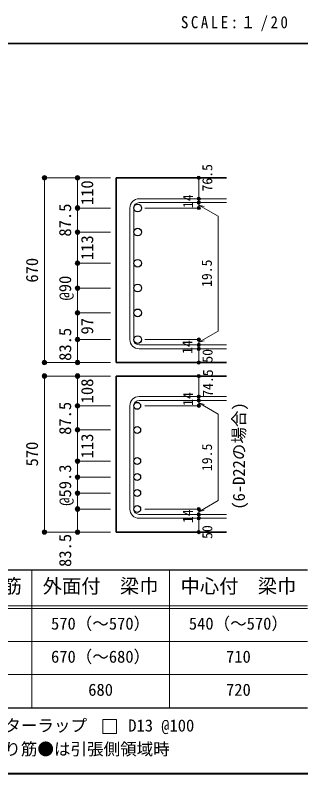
# Model space of a CAD drawing. Units: millimetres at full size, sheet at 1:20; some dimension numbers follow another scale. Extents: x -3982 to 3969, y -2797 to 2801.
# Drawn here: x 1347 to 2383, y -2797 to -45 of the extents above; entities that cross this region are included whole.
import ezdxf
from ezdxf.enums import TextEntityAlignment as Align

# ---------------------------------------------------------------- set-up
doc = ezdxf.new("R2010")
doc.units = ezdxf.units.MM
doc.header["$LTSCALE"] = 20
doc.header["$PDMODE"] = 32
doc.header["$PDSIZE"] = 12
for name, color, linetype, lineweight in [('6-1_躯体線', 2, 'Continuous', 35), ('6-5_梁主筋', 7, 'Continuous', 18), ('6-6_S.T.P.', 7, 'Continuous', 18), ('6-7_文字', 7, 'Continuous', 18), ('6-D_寸法', 4, 'Continuous', 9), ('6-E_枠', 7, 'Continuous', 18), ('F-0_枠', 6, 'Continuous', 40)]:
    doc.layers.add(name, color=color, linetype=linetype, lineweight=lineweight)
doc.styles.add('ＭＳ ゴシック', font='')
doc.styles.get('ＭＳ ゴシック').set_extended_font_data('MS Gothic')

msp = doc.modelspace()

# ---------------------------------------------------------------- linework, layer by layer
at = {"layer": '6-1_躯体線'}
for p, q in [((1712.96, -634.67), (2112.96, -634.67)), ((1712.96, -634.67), (1712.96, -1305.17)), ((1712.96, -1305.17), (2112.96, -1305.17)), ((1712.96, -1353.78), (2112.96, -1353.78)), ((1712.96, -1353.78), (1712.96, -1919.78)), ((1712.96, -1919.78), (2112.96, -1919.78))]:
    msp.add_line(p, q, dxfattribs=at)
at = {"layer": '6-5_梁主筋', "color": 3, "lineweight": 25}
for centre, radius in [((1790.96, -744.31), 14), ((1790.96, -831.67), 14), ((1790.96, -944.67), 14), ((1790.96, -1034.67), 14), ((1790.96, -1124.67), 14), ((1790.96, -1221.67), 14), ((1789.46, -1461.9), 12.5), ((1789.46, -1549.28), 12.5), ((1789.46, -1662.28), 12.5), ((1789.46, -1720.28), 12.5), ((1789.46, -1778.28), 12.5), ((1789.46, -1836.28), 12.5)]:
    msp.add_circle(centre, radius, dxfattribs=at)
at = {"layer": '6-6_S.T.P.'}
for p, q in [((1796.46, -710.81), (2112.96, -710.81)), ((1796.46, -724.81), (2112.96, -724.81)), ((1762.96, -744.31), (1762.96, -1221.67)), ((1776.96, -744.31), (1776.96, -1221.67)), ((1796.46, -1241.17), (2112.96, -1241.17)), ((1796.46, -1255.17), (2112.96, -1255.17)), ((1796.46, -1428.4), (2112.96, -1428.4)), ((1796.46, -1442.4), (2112.96, -1442.4)), ((1762.96, -1461.9), (1762.96, -1836.28)), ((1776.96, -1461.9), (1776.96, -1836.28)), ((1796.46, -1855.78), (2112.96, -1855.78)), ((1796.46, -1869.78), (2112.96, -1869.78))]:
    msp.add_line(p, q, dxfattribs=at)
for centre, radius, start, end in [((1796.46, -744.31), 33.5, 90, 180), ((1796.46, -744.31), 19.5, 90, 180), ((1796.46, -1221.67), 33.5, 180, 270), ((1796.46, -1221.67), 19.5, 180, 270), ((1796.46, -1461.9), 33.5, 90, 180), ((1796.46, -1461.9), 19.5, 90, 180), ((1796.46, -1836.28), 33.5, 180, 270), ((1796.46, -1836.28), 19.5, 180, 270)]:
    msp.add_arc(centre, radius, start, end, dxfattribs=at)
at = {"layer": '6-7_文字'}
msp.add_lwpolyline([(1664.79, -2650.34), (1714.79, -2650.34), (1714.79, -2600.34), (1664.79, -2600.34)], close=True, dxfattribs=at)
at = {"layer": '6-D_寸法'}
for p, q in [((1452.96, -634.67), (1452.96, -1305.17)), ((1572.96, -634.67), (1572.96, -744.31)), ((2012.96, -710.23), (2012.96, -634.67)), ((2012.96, -724.81), (2012.96, -710.81)), ((2012.96, -733.98), (2083.02, -774.43)), ((2012.96, -733.98), (2032.28, -739.16)), ((1572.96, -744.28), (1572.96, -831.67)), ((1572.96, -744.31), (1692.96, -744.31)), ((1572.96, -744.31), (1572.96, -831.67)), ((2012.96, -744.31), (1816.87, -744.31)), ((2083.02, -774.43), (2083.02, -1190.97)), ((1572.96, -831.67), (1692.96, -831.67)), ((1572.96, -831.67), (1572.96, -944.67)), ((1572.96, -944.67), (1692.96, -944.67)), ((1572.96, -944.67), (1572.96, -1034.67)), ((1572.96, -1034.67), (1692.96, -1034.67)), ((1572.96, -1034.67), (1572.96, -1124.67)), ((1572.96, -1124.67), (1692.96, -1124.67)), ((1572.96, -1124.67), (1572.96, -1221.67)), ((2012.96, -1231.42), (2083.02, -1190.97)), ((1572.96, -1221.67), (1692.96, -1221.67)), ((1572.96, -1305.17), (1572.96, -1221.67)), ((2012.96, -1221.67), (1816.87, -1221.67)), ((2012.96, -1241.17), (2012.96, -1221.67)), ((2012.96, -1231.42), (2032.28, -1226.25)), ((2012.96, -1255.17), (2012.96, -1241.17)), ((2012.96, -1305.17), (2012.96, -1255.17)), ((1452.96, -1305.17), (1562.82, -1305.17)), ((1452.96, -1305.17), (1572.96, -1305.17)), ((1572.96, -1305.17), (1692.96, -1305.17)), ((1452.96, -1353.78), (1572.96, -1353.78)), ((1452.96, -1353.78), (1452.96, -1919.78)), ((1572.96, -1353.78), (1572.96, -1461.9)), ((1572.96, -1353.78), (1692.96, -1353.78)), ((2012.96, -1427.82), (2012.96, -1353.78)), ((2012.96, -1442.4), (2012.96, -1428.4)), ((2012.96, -1451.57), (2083.02, -1492.02)), ((2012.96, -1451.57), (2032.28, -1456.75)), ((1572.96, -1461.87), (1572.96, -1549.28)), ((1572.96, -1461.9), (1692.96, -1461.9)), ((1572.96, -1461.9), (1572.96, -1549.28)), ((2012.96, -1461.9), (1816.87, -1461.9)), ((2083.02, -1492.02), (2083.02, -1805.59)), ((1572.96, -1549.28), (1692.96, -1549.28)), ((1572.96, -1549.28), (1572.96, -1662.28)), ((1572.96, -1662.28), (1692.96, -1662.28)), ((1572.96, -1662.28), (1572.96, -1720.28)), ((1572.96, -1720.28), (1692.96, -1720.28)), ((1572.96, -1778.28), (1692.96, -1778.28)), ((2012.96, -1846.03), (2083.02, -1805.59)), ((1572.96, -1836.28), (1692.96, -1836.28)), ((1572.96, -1919.78), (1572.96, -1836.28)), ((2012.96, -1836.28), (1816.87, -1836.28)), ((2012.96, -1855.78), (2012.96, -1836.28)), ((2012.96, -1846.03), (2032.28, -1840.86)), ((2012.96, -1869.78), (2012.96, -1855.78)), ((2012.96, -1919.78), (2012.96, -1869.78)), ((1452.96, -1919.78), (1562.82, -1919.78)), ((1452.96, -1919.78), (1572.96, -1919.78)), ((1572.96, -1919.78), (1692.96, -1919.78))]:
    msp.add_line(p, q, dxfattribs=at)
for points in [[(1452.96, -634.67), (1572.96, -634.67), (1692.96, -634.67)], [(2012.96, -724.23), (2012.96, -744.31), (2012.96, -724.23)], [(2012.96, -1441.82), (2012.96, -1461.9), (2012.96, -1441.82)], [(1572.96, -1720.28), (1572.96, -1778.28), (1572.96, -1836.28)]]:
    msp.add_lwpolyline(points, dxfattribs=at)
for centre, radius in [((1452.96, -634.67), 8), ((1452.96, -634.67), 7.2), ((1452.96, -634.67), 6.4), ((1452.96, -634.67), 5.6), ((1452.96, -634.67), 4.8), ((1452.96, -634.67), 4), ((1452.96, -634.67), 3.2), ((1452.96, -634.67), 2.4), ((1572.96, -634.67), 8), ((1572.96, -634.67), 7.2), ((1572.96, -634.67), 6.4), ((1572.96, -634.67), 5.6), ((1572.96, -634.67), 4.8), ((1572.96, -634.67), 4), ((1572.96, -634.67), 3.2), ((1572.96, -634.67), 2.4), ((2012.96, -634.67), 4), ((2012.96, -634.67), 3.6), ((2012.96, -634.67), 3.2), ((2012.96, -634.67), 2.8), ((2012.96, -634.67), 2.4), ((2012.96, -634.67), 2), ((1452.96, -634.67), 1.6), ((1452.96, -634.67), 0.8), ((1572.96, -634.67), 1.6), ((1572.96, -634.67), 0.8), ((2012.96, -634.67), 1.6), ((2012.96, -634.67), 1.2), ((2012.96, -634.67), 0.8), ((2012.96, -634.67), 0.4), ((2012.96, -710.81), 4), ((2012.96, -710.81), 3.6), ((2012.96, -710.81), 3.2), ((2012.96, -710.81), 2.8), ((2012.96, -710.81), 2.4), ((2012.96, -710.81), 2), ((2012.96, -710.81), 1.6), ((2012.96, -710.81), 1.2), ((2012.96, -710.81), 0.8), ((2012.96, -710.81), 0.4), ((1572.96, -744.31), 8), ((1572.96, -744.31), 7.2), ((1572.96, -744.31), 6.4), ((1572.96, -744.31), 5.6), ((1572.96, -744.31), 4.8), ((1572.96, -744.31), 4), ((1572.96, -744.31), 3.2), ((1572.96, -744.31), 2.4), ((1572.96, -744.31), 1.6), ((2012.96, -724.81), 4), ((2012.96, -744.31), 4), ((2012.96, -724.81), 3.6), ((2012.96, -744.31), 3.6), ((2012.96, -724.81), 3.2), ((2012.96, -744.31), 3.2), ((2012.96, -724.81), 2.8), ((2012.96, -744.31), 2.8), ((2012.96, -724.81), 2.4), ((2012.96, -744.31), 2.4), ((2012.96, -724.81), 2), ((2012.96, -744.31), 2), ((2012.96, -724.81), 1.6), ((2012.96, -744.31), 1.6), ((2012.96, -724.81), 1.2), ((2012.96, -724.81), 0.8), ((2012.96, -724.81), 0.4), ((1572.96, -744.31), 0.8), ((2012.96, -744.31), 1.2), ((2012.96, -744.31), 0.8), ((2012.96, -744.31), 0.4), ((1572.96, -831.67), 8), ((1572.96, -831.67), 7.2), ((1572.96, -831.67), 6.4), ((1572.96, -831.67), 5.6), ((1572.96, -831.67), 4.8), ((1572.96, -831.67), 4), ((1572.96, -831.67), 3.2), ((1572.96, -831.67), 2.4), ((1572.96, -831.67), 1.6), ((1572.96, -831.67), 0.8), ((1572.96, -944.67), 8), ((1572.96, -944.67), 7.2), ((1572.96, -944.67), 6.4), ((1572.96, -944.67), 5.6), ((1572.96, -944.67), 4.8), ((1572.96, -944.67), 4), ((1572.96, -944.67), 3.2), ((1572.96, -944.67), 2.4), ((1572.96, -944.67), 1.6), ((1572.96, -944.67), 0.8), ((1572.96, -1034.67), 8), ((1572.96, -1034.67), 7.2), ((1572.96, -1034.67), 6.4), ((1572.96, -1034.67), 5.6), ((1572.96, -1034.67), 4.8), ((1572.96, -1034.67), 4), ((1572.96, -1034.67), 3.2), ((1572.96, -1034.67), 2.4), ((1572.96, -1034.67), 1.6), ((1572.96, -1034.67), 0.8), ((1572.96, -1124.67), 8), ((1572.96, -1124.67), 7.2), ((1572.96, -1124.67), 6.4), ((1572.96, -1124.67), 5.6), ((1572.96, -1124.67), 4.8), ((1572.96, -1124.67), 4), ((1572.96, -1124.67), 3.2), ((1572.96, -1124.67), 2.4), ((1572.96, -1124.67), 1.6), ((1572.96, -1124.67), 0.8), ((1572.96, -1221.67), 8), ((1572.96, -1221.67), 7.2), ((1572.96, -1221.67), 6.4), ((1572.96, -1221.67), 5.6), ((1572.96, -1221.67), 4.8), ((1572.96, -1221.67), 4), ((1572.96, -1221.67), 3.2), ((1572.96, -1221.67), 2.4), ((1572.96, -1221.67), 1.6), ((1572.96, -1221.67), 0.8), ((2012.96, -1221.67), 4), ((2012.96, -1241.17), 4), ((2012.96, -1221.67), 3.6), ((2012.96, -1241.17), 3.6), ((2012.96, -1221.67), 3.2), ((2012.96, -1241.17), 3.2), ((2012.96, -1221.67), 2.8), ((2012.96, -1241.17), 2.8), ((2012.96, -1221.67), 2.4), ((2012.96, -1221.67), 2), ((2012.96, -1221.67), 1.6), ((2012.96, -1221.67), 1.2), ((2012.96, -1221.67), 0.8), ((2012.96, -1221.67), 0.4), ((2012.96, -1255.17), 4), ((2012.96, -1255.17), 3.6), ((2012.96, -1255.17), 3.2), ((2012.96, -1255.17), 2.8), ((2012.96, -1241.17), 2.4), ((2012.96, -1255.17), 2.4), ((2012.96, -1241.17), 2), ((2012.96, -1255.17), 2), ((2012.96, -1241.17), 1.6), ((2012.96, -1255.17), 1.6), ((2012.96, -1241.17), 1.2), ((2012.96, -1255.17), 1.2), ((2012.96, -1241.17), 0.8), ((2012.96, -1255.17), 0.8), ((2012.96, -1241.17), 0.4), ((2012.96, -1255.17), 0.4), ((1452.96, -1305.17), 8), ((1452.96, -1305.17), 7.2), ((1452.96, -1305.17), 6.4), ((1452.96, -1305.17), 5.6), ((1452.96, -1305.17), 4.8), ((1452.96, -1305.17), 4), ((1452.96, -1305.17), 3.2), ((1452.96, -1305.17), 2.4), ((1452.96, -1305.17), 1.6), ((1452.96, -1305.17), 0.8), ((1572.96, -1305.17), 8), ((1572.96, -1305.17), 7.2), ((1572.96, -1305.17), 6.4), ((1572.96, -1305.17), 5.6), ((1572.96, -1305.17), 4.8), ((1572.96, -1305.17), 4), ((1572.96, -1305.17), 3.2), ((1572.96, -1305.17), 2.4), ((1572.96, -1305.17), 1.6), ((1572.96, -1305.17), 0.8), ((2012.96, -1305.17), 4), ((2012.96, -1305.17), 3.6), ((2012.96, -1305.17), 3.2), ((2012.96, -1305.17), 2.8), ((2012.96, -1305.17), 2.4), ((2012.96, -1305.17), 2), ((2012.96, -1305.17), 1.6), ((2012.96, -1305.17), 1.2), ((2012.96, -1305.17), 0.8), ((2012.96, -1305.17), 0.4), ((1452.96, -1353.78), 8), ((1452.96, -1353.78), 7.2), ((1452.96, -1353.78), 6.4), ((1452.96, -1353.78), 5.6), ((1572.96, -1353.78), 8), ((1572.96, -1353.78), 7.2), ((1572.96, -1353.78), 6.4), ((1572.96, -1353.78), 5.6), ((1452.96, -1353.78), 4.8), ((1452.96, -1353.78), 4), ((1452.96, -1353.78), 3.2), ((1452.96, -1353.78), 2.4), ((1452.96, -1353.78), 1.6), ((1452.96, -1353.78), 0.8), ((1572.96, -1353.78), 4.8), ((1572.96, -1353.78), 4), ((1572.96, -1353.78), 3.2), ((1572.96, -1353.78), 2.4), ((1572.96, -1353.78), 1.6), ((1572.96, -1353.78), 0.8), ((2012.96, -1353.78), 4), ((2012.96, -1353.78), 3.6), ((2012.96, -1353.78), 3.2), ((2012.96, -1353.78), 2.8), ((2012.96, -1353.78), 2.4), ((2012.96, -1353.78), 2), ((2012.96, -1353.78), 1.6), ((2012.96, -1353.78), 1.2), ((2012.96, -1353.78), 0.8), ((2012.96, -1353.78), 0.4), ((2012.96, -1428.4), 4), ((2012.96, -1428.4), 3.6), ((2012.96, -1428.4), 3.2), ((2012.96, -1428.4), 2.8), ((2012.96, -1428.4), 2.4), ((2012.96, -1428.4), 2), ((2012.96, -1428.4), 1.6), ((2012.96, -1428.4), 1.2), ((2012.96, -1428.4), 0.8), ((2012.96, -1428.4), 0.4), ((1572.96, -1461.9), 8), ((1572.96, -1461.9), 7.2), ((1572.96, -1461.9), 6.4), ((1572.96, -1461.9), 5.6), ((1572.96, -1461.9), 4.8), ((1572.96, -1461.9), 4), ((2012.96, -1442.4), 4), ((2012.96, -1461.9), 4), ((2012.96, -1442.4), 3.6), ((2012.96, -1461.9), 3.6), ((2012.96, -1442.4), 3.2), ((2012.96, -1442.4), 2.8), ((2012.96, -1442.4), 2.4), ((2012.96, -1442.4), 2), ((2012.96, -1442.4), 1.6), ((2012.96, -1442.4), 1.2), ((2012.96, -1442.4), 0.8), ((2012.96, -1442.4), 0.4), ((1572.96, -1461.9), 3.2), ((1572.96, -1461.9), 2.4), ((1572.96, -1461.9), 1.6), ((1572.96, -1461.9), 0.8), ((2012.96, -1461.9), 3.2), ((2012.96, -1461.9), 2.8), ((2012.96, -1461.9), 2.4), ((2012.96, -1461.9), 2), ((2012.96, -1461.9), 1.6), ((2012.96, -1461.9), 1.2), ((2012.96, -1461.9), 0.8), ((2012.96, -1461.9), 0.4), ((1572.96, -1549.28), 8), ((1572.96, -1549.28), 7.2), ((1572.96, -1549.28), 6.4), ((1572.96, -1549.28), 5.6), ((1572.96, -1549.28), 4.8), ((1572.96, -1549.28), 4), ((1572.96, -1549.28), 3.2), ((1572.96, -1549.28), 2.4), ((1572.96, -1549.28), 1.6), ((1572.96, -1549.28), 0.8), ((1572.96, -1662.28), 8), ((1572.96, -1662.28), 7.2), ((1572.96, -1662.28), 6.4), ((1572.96, -1662.28), 5.6), ((1572.96, -1662.28), 4.8), ((1572.96, -1662.28), 4), ((1572.96, -1662.28), 3.2), ((1572.96, -1662.28), 2.4), ((1572.96, -1662.28), 1.6), ((1572.96, -1662.28), 0.8), ((1572.96, -1720.28), 8), ((1572.96, -1720.28), 7.2), ((1572.96, -1720.28), 6.4), ((1572.96, -1720.28), 5.6), ((1572.96, -1720.28), 4.8), ((1572.96, -1720.28), 4), ((1572.96, -1720.28), 3.2), ((1572.96, -1720.28), 2.4), ((1572.96, -1720.28), 1.6), ((1572.96, -1720.28), 0.8), ((1572.96, -1778.28), 8), ((1572.96, -1778.28), 7.2), ((1572.96, -1778.28), 6.4), ((1572.96, -1778.28), 5.6), ((1572.96, -1778.28), 4.8), ((1572.96, -1778.28), 4), ((1572.96, -1778.28), 3.2), ((1572.96, -1778.28), 2.4), ((1572.96, -1778.28), 1.6), ((1572.96, -1778.28), 0.8), ((1572.96, -1836.28), 8), ((1572.96, -1836.28), 7.2), ((1572.96, -1836.28), 6.4), ((1572.96, -1836.28), 5.6), ((1572.96, -1836.28), 4.8), ((1572.96, -1836.28), 4), ((1572.96, -1836.28), 3.2), ((1572.96, -1836.28), 2.4), ((1572.96, -1836.28), 1.6), ((1572.96, -1836.28), 0.8), ((2012.96, -1836.28), 4), ((2012.96, -1836.28), 3.6), ((2012.96, -1836.28), 3.2), ((2012.96, -1836.28), 2.8), ((2012.96, -1836.28), 2.4), ((2012.96, -1836.28), 2), ((2012.96, -1836.28), 1.6), ((2012.96, -1836.28), 1.2), ((2012.96, -1836.28), 0.8), ((2012.96, -1836.28), 0.4), ((2012.96, -1855.78), 4), ((2012.96, -1869.78), 4), ((2012.96, -1855.78), 3.6), ((2012.96, -1869.78), 3.6), ((2012.96, -1855.78), 3.2), ((2012.96, -1869.78), 3.2), ((2012.96, -1855.78), 2.8), ((2012.96, -1869.78), 2.8), ((2012.96, -1855.78), 2.4), ((2012.96, -1869.78), 2.4), ((2012.96, -1855.78), 2), ((2012.96, -1869.78), 2), ((2012.96, -1855.78), 1.6), ((2012.96, -1869.78), 1.6), ((2012.96, -1855.78), 1.2), ((2012.96, -1869.78), 1.2), ((2012.96, -1855.78), 0.8), ((2012.96, -1869.78), 0.8), ((2012.96, -1855.78), 0.4), ((2012.96, -1869.78), 0.4), ((1452.96, -1919.78), 8), ((1452.96, -1919.78), 7.2), ((1452.96, -1919.78), 6.4), ((1452.96, -1919.78), 5.6), ((1452.96, -1919.78), 4.8), ((1452.96, -1919.78), 4), ((1452.96, -1919.78), 3.2), ((1452.96, -1919.78), 2.4), ((1452.96, -1919.78), 1.6), ((1452.96, -1919.78), 0.8), ((1572.96, -1919.78), 8), ((1572.96, -1919.78), 7.2), ((1572.96, -1919.78), 6.4), ((1572.96, -1919.78), 5.6), ((1572.96, -1919.78), 4.8), ((1572.96, -1919.78), 4), ((1572.96, -1919.78), 3.2), ((1572.96, -1919.78), 2.4), ((1572.96, -1919.78), 1.6), ((1572.96, -1919.78), 0.8), ((2012.96, -1919.78), 4), ((2012.96, -1919.78), 3.6), ((2012.96, -1919.78), 3.2), ((2012.96, -1919.78), 2.8), ((2012.96, -1919.78), 2.4), ((2012.96, -1919.78), 2), ((2012.96, -1919.78), 1.6), ((2012.96, -1919.78), 1.2), ((2012.96, -1919.78), 0.8), ((2012.96, -1919.78), 0.4)]:
    msp.add_circle(centre, radius, dxfattribs=at)
at = {"layer": '6-D_寸法', "color": 7}
for p in [(1452.96, -634.67), (1572.96, -634.67), (2012.96, -634.67), (2012.96, -710.81), (1572.96, -744.28), (1572.96, -744.31), (2012.96, -724.81), (2012.96, -744.31), (1572.96, -831.67), (1572.96, -944.67), (1572.96, -1034.67), (1572.96, -1124.67), (1572.96, -1221.67), (1572.96, -1221.67), (2012.96, -1221.67), (2012.96, -1241.17), (2012.96, -1255.17), (1452.96, -1305.17), (1572.96, -1305.17), (2012.96, -1305.17), (1452.96, -1353.78), (1572.96, -1353.76), (1572.96, -1353.78), (2012.96, -1353.78), (2012.96, -1428.4), (1572.96, -1461.87), (1572.96, -1461.9), (2012.96, -1442.4), (2012.96, -1461.9), (1572.96, -1549.28), (1572.96, -1662.28), (1572.96, -1720.28), (1572.96, -1778.28), (1572.96, -1836.28), (2012.96, -1836.28), (2012.96, -1855.78), (2012.96, -1869.78), (1452.96, -1919.78), (1572.96, -1919.78), (2012.96, -1919.78)]:
    msp.add_point(p, dxfattribs=at)
at = {"layer": '6-E_枠', "color": 3, "lineweight": 25}
for p, q in [((965.14, -2056.95), (2406.83, -2056.95)), ((965.14, -2556.95), (2406.83, -2556.95))]:
    msp.add_line(p, q, dxfattribs=at)
at = {"layer": '6-E_枠'}
for p, q in [((1406.83, -2056.95), (1406.83, -2556.95)), ((1906.83, -2056.95), (1906.83, -2556.95)), ((965.14, -2186.95), (2406.83, -2186.95)), ((965.14, -2196.95), (2406.83, -2196.95)), ((965.14, -2316.95), (2406.83, -2316.95)), ((965.14, -2436.95), (2406.83, -2436.95))]:
    msp.add_line(p, q, dxfattribs=at)
at = {"layer": 'F-0_枠', "color": 2, "lineweight": 35}
msp.add_line((-3981.92, -148.03), (2482.4, -148.03), dxfattribs=at)
at = {"layer": 'F-0_枠'}
msp.add_line((3969.4, -2796.83), (-3981.92, -2796.83), dxfattribs=at)

# ---------------------------------------------------------------- texts
at = {"layer": '6-7_文字', "style": 'ＭＳ ゴシック'}
msp.add_text('(6-D22の場合)', height=43.99, rotation=90, dxfattribs=at).set_placement((2193.45, -1838.59), align=Align.BOTTOM_LEFT)
at = {"layer": '6-7_文字', "color": 2, "style": 'ＭＳ ゴシック'}
for s, p in [('梁主筋', (1160.98, -2156.95)), ('外面付\u3000梁巾', (1446.83, -2156.95)), ('中心付\u3000梁巾', (1946.83, -2156.95))]:
    msp.add_text(s, height=51.32, dxfattribs=at).set_placement(p, align=Align.BOTTOM_LEFT)
at = {"layer": '6-7_文字', "style": 'ＭＳ ゴシック'}
for s, p in [('570（～570）', (1476.83, -2286.95)), ('540（～570）', (1976.83, -2286.95)), ('670（～680）', (1476.83, -2406.95)), ('710', (2111.83, -2406.95)), ('680', (1611.83, -2526.95)), ('720', (2111.83, -2526.95)), ('※ 基礎梁スターラップ     D13 @100', (977.51, -2656.67)), ('※ 柱型立上り筋●は引張側領域時', (977.51, -2742.34))]:
    msp.add_text(s, height=43.99, dxfattribs=at).set_placement(p, align=Align.BOTTOM_LEFT)
at = {"layer": '6-7_文字', "color": 2, "insert": (1948.17, -103.03), "char_height": 43.99, "attachment_point": 7, "style": 'ＭＳ ゴシック'}
msp.add_mtext('\\T1.34;\\W0.9;SCALE:１/20', dxfattribs=at)
at = {"layer": '6-D_寸法', "style": 'ＭＳ ゴシック'}
for s, height, p in [('76.5', 36.66, (2072.96, -684.67)), ('110', 43.99, (1642.96, -733.74)), ('14', 36.66, (2002.96, -744.7)), ('87.5', 43.99, (1562.96, -847.98)), ('113', 43.99, (1642.96, -933.17)), ('670', 43.99, (1442.96, -1014.92)), ('19.5', 36.66, (2071.26, -1030.97)), ('@90', 43.99, (1562.96, -1079.67)), ('97', 43.99, (1642.96, -1203.17)), ('83.5', 43.99, (1563.27, -1298.68)), ('14', 36.66, (2000.64, -1273.76)), ('50', 36.66, (2073.84, -1305.53)), ('74.5', 36.66, (2075.18, -1429.42)), ('108', 43.99, (1642.96, -1452.85)), ('14', 36.66, (2002.96, -1462.28)), ('87.5', 43.99, (1562.96, -1567.09)), ('113', 43.99, (1642.96, -1652.28)), ('570', 43.99, (1442.96, -1681.78)), ('19.5', 36.66, (2071.94, -1698.8)), ('@59.3', 43.99, (1562.96, -1824.28)), ('14', 36.66, (2002.5, -1887.24)), ('50', 36.66, (2072.96, -1944.78)), ('83.5', 43.99, (1563.27, -2046.24))]:
    msp.add_text(s, height=height, rotation=90, dxfattribs=at).set_placement(p, align=Align.BOTTOM_LEFT)

doc.saveas('drawing.dxf')
